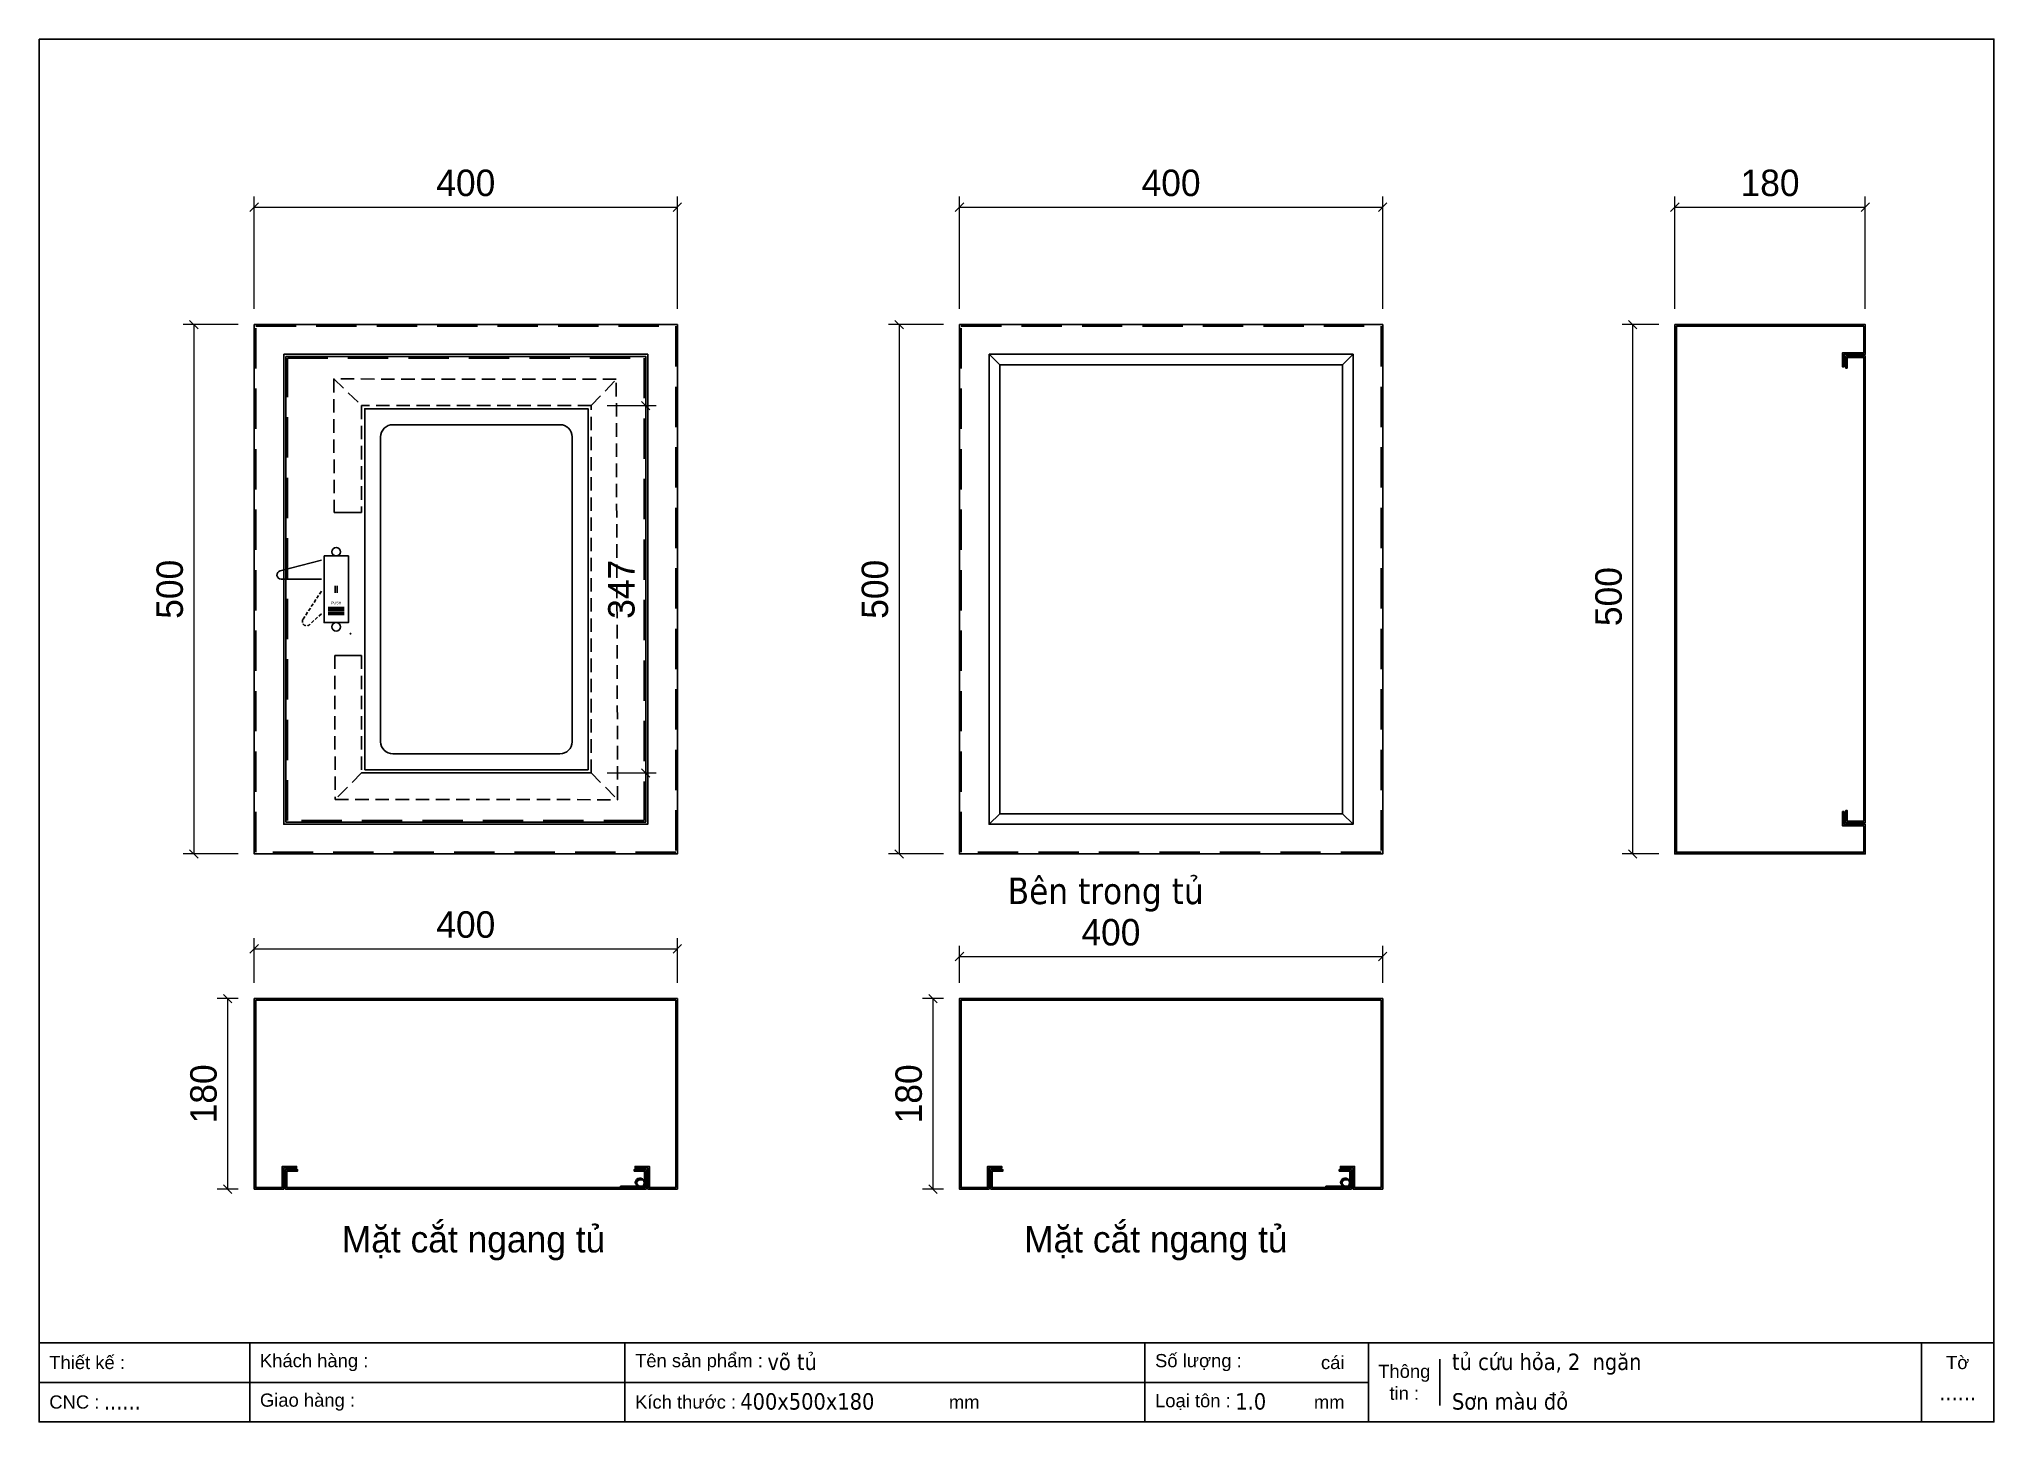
# Model space of a CAD drawing. Header units: millimetres. Extents: x 0 to 1848, y 0 to 1306.
import ezdxf
from ezdxf.enums import TextEntityAlignment as Align

# ---------------------------------------------------------------- set-up
doc = ezdxf.new("R2010")
doc.units = ezdxf.units.MM
doc.linetypes.add('HIDDEN2', pattern=[4.7625, 3.175, -1.5875])
doc.linetypes.add('HIDDENX2', pattern=[19.05, 12.7, -6.35])
doc.layers.add('DIM', color=253, linetype='Continuous')
doc.styles.add('Arial', font='arial.ttf')
doc.styles.add('Tahoma (Input Text)', font='tahoma.ttf')
doc.dimstyles.new('Dim-25', dxfattribs={"dimtxt": 25, "dimasz": 8, "dimexe": 10, "dimexo": 15, "dimgap": 10, "dimtad": 1, "dimdec": 0, "dimtxsty": 'Standard', "dimblk": 'OBLIQUE', "dimcen": 10, "dimclrd": 5, "dimclre": 5, "dimclrt": 3, "dimazin": 3, "dimtfac": 1, "dimtdec": 0, "dimtmove": 0, "dimatfit": 3, "dimldrblk": 'OBLIQUE', "dimlwd": 9, "dimlwe": 9})

# ---------------------------------------------------------------- blocks, each defined once
blk = doc.blocks.new('khungtenAsean2')
at = {"color": 7}
for p, q in [((2970, -1980), (0, -1980)), ((320, -1980), (320, -2100)), ((890, -1980), (890, -2100)), ((1680, -1980), (1680, -2100)), ((2020, -1980), (2020, -2100)), ((2860, -1980), (2860, -2100)), ((2128.3, -2005), (2128.3, -2075)), ((2020, -2040), (0, -2040))]:
    blk.add_line(p, q, dxfattribs=at)
blk.add_lwpolyline([(0, 0), (2970, 0), (2970, -2100), (0, -2100)], close=True, dxfattribs=at)
at = {"color": 2, "char_height": 20, "style": 'Arial'}
for s, insert, width, attachment_point in [('  Thiết kế :', (0, -2010), 917.634, 4), ('  Khách hàng :', (320, -2010), 917.634, 4), ('  Tên sản phẩm :', (890, -2010), 917.634, 4), ('  Số lượng :', (1680, -2010), 917.634, 4), ('cái', (1947.6, -2010), 917.634, 4), ('Thông\\Ptin :', (2074.2, -2040), 108.311, 5), ('Tờ', (2915, -2010), 110, 5), ('  CNC :', (0, -2070), 917.634, 4), ('  Giao hàng :', (320, -2070), 917.634, 4), ('  Kích thước :', (890, -2070), 917.634, 4), ('mm', (1382.3, -2070), 917.634, 4), ('  Loại tôn :', (1680, -2070), 917.634, 4), ('mm', (1936.9, -2070), 917.634, 4)]:
    blk.add_mtext(s, dxfattribs=dict(at, insert=insert, width=width, attachment_point=attachment_point))
at = {"color": 1, "style": 'Tahoma (Input Text)', "flags": 8}
for tag, p in [('#01', (137.1, -2021.3)), ('#03', (506.6, -2019.3)), ('#05', (1106.6, -2021.3)), ('#07', (1834.7, -2021.3)), ('#09', (2146.7, -2021.3)), ('#02', (98.5, -2081.3)), ('#04', (486.1, -2081.3)), ('#06', (1065.3, -2081.3)), ('#08', (1817.4, -2081.3)), ('#10', (2146.7, -2081.3))]:
    blk.add_attdef(tag, p, '', height=25, dxfattribs=at)
blk.add_attdef('#11', text='', height=25, dxfattribs=at).set_placement((2915, -2067.3), align=Align.CENTER)
blk = doc.blocks.new('*D1')
at = {"color": 0, "linetype": 'ByBlock', "lineweight": -2}
for p, q in [((207.3, 1151.6), (199.3, 1143.6)), ((599.3, 1143.6), (607.3, 1151.6))]:
    blk.add_line(p, q, dxfattribs=at)
at = {"layer": 'Defpoints', "color": 0, "ltscale": 3, "transparency": 16777216}
for p in [(603.3, 1147.6), (203.3, 1036.6), (603.3, 1036.6)]:
    blk.add_point(p, dxfattribs=at)
at = {"layer": 'DIM', "color": 5, "lineweight": 9, "ltscale": 3, "transparency": 16777216}
for p, q in [((203.3, 1051.6), (203.3, 1157.6)), ((203.3, 1147.6), (603.3, 1147.6)), ((603.3, 1051.6), (603.3, 1157.6))]:
    blk.add_line(p, q, dxfattribs=at)
at = {"layer": 'DIM', "color": 3, "ltscale": 3, "transparency": 16777216, "insert": (403.3, 1170.4), "char_height": 25, "attachment_point": 5}
blk.add_mtext('400', dxfattribs=at)
blk = doc.blocks.new('_Oblique')
at = {"color": 0, "linetype": 'ByBlock', "lineweight": -2}
blk.add_line((-0.5, -0.5), (0.5, 0.5), dxfattribs=at)
blk = doc.blocks.new('*D2')
at = {"color": 0, "linetype": 'ByBlock', "lineweight": -2}
for p, q in [((150.3, 1032.6), (142.3, 1040.6)), ((142.3, 540.6), (150.3, 532.6))]:
    blk.add_line(p, q, dxfattribs=at)
at = {"layer": 'Defpoints', "color": 0, "ltscale": 3, "transparency": 16777216}
for p in [(203.3, 1036.6), (146.3, 536.6), (203.3, 536.6)]:
    blk.add_point(p, dxfattribs=at)
at = {"layer": 'DIM', "color": 5, "lineweight": 9, "ltscale": 3, "transparency": 16777216}
for p, q in [((188.3, 1036.6), (136.3, 1036.6)), ((146.3, 1036.6), (146.3, 536.6)), ((188.3, 536.6), (136.3, 536.6))]:
    blk.add_line(p, q, dxfattribs=at)
at = {"layer": 'DIM', "color": 3, "ltscale": 3, "transparency": 16777216, "insert": (123.6, 786.6), "char_height": 25, "attachment_point": 5, "rotation": 90}
blk.add_mtext('500', dxfattribs=at)
blk = doc.blocks.new('khoado')
at = {"color": 1}
for p, q in [((0, 70), (-39, 59.9)), ((0, 52), (-38, 52))]:
    blk.add_line(p, q, dxfattribs=at)
at = {"color": 1, "linetype": 'HIDDEN2'}
for p, q in [((0, 40.7), (-17.3, 14.2)), ((0, 19.3), (-11.3, 9))]:
    blk.add_line(p, q, dxfattribs=at)
at = {"color": 1, "lineweight": -3}
for p, q in [((13, 45.9), (13, 39.1)), ((15, 45.9), (15, 39.1)), ((6.5, 25.4), (21.5, 25.4)), ((6.5, 23.7), (21.5, 23.7)), ((6.5, 22), (21.5, 22)), ((6.5, 20.3), (21.5, 20.3)), ((6.5, 18.6), (21.5, 18.6)), ((27, 1), (28, 0))]:
    blk.add_line(p, q, dxfattribs=at)
at = {"color": 1}
blk.add_arc((-38, 56), 4, 104.5563, 270, dxfattribs=at)
at = {"color": 1, "linetype": 'HIDDEN2'}
blk.add_arc((-14, 12), 4, 146.7823, 312.226, dxfattribs=at)
at = {"color": 1, "lineweight": -3, "insert": (14, 29.6), "char_height": 2.5, "width": 15, "attachment_point": 5}
blk.add_mtext('{\\f.VnArial|b0|i0|c0|p34;PUSH}', dxfattribs=at)
blk = doc.blocks.new('*D3')
at = {"color": 0, "linetype": 'ByBlock', "lineweight": -2}
for p, q in [((873.9, 1151.6), (865.9, 1143.6)), ((1265.9, 1143.6), (1273.9, 1151.6))]:
    blk.add_line(p, q, dxfattribs=at)
at = {"layer": 'Defpoints', "color": 0, "ltscale": 3, "transparency": 16777216}
for p in [(1269.9, 1147.6), (869.9, 1036.6), (1269.9, 1036.6)]:
    blk.add_point(p, dxfattribs=at)
at = {"layer": 'DIM', "color": 5, "lineweight": 9, "ltscale": 3, "transparency": 16777216}
for p, q in [((869.9, 1051.6), (869.9, 1157.6)), ((869.9, 1147.6), (1269.9, 1147.6)), ((1269.9, 1051.6), (1269.9, 1157.6))]:
    blk.add_line(p, q, dxfattribs=at)
at = {"layer": 'DIM', "color": 3, "ltscale": 3, "transparency": 16777216, "insert": (1069.9, 1170.4), "char_height": 25, "attachment_point": 5}
blk.add_mtext('400', dxfattribs=at)
blk = doc.blocks.new('*D4')
at = {"color": 0, "linetype": 'ByBlock', "lineweight": -2}
for p, q in [((816.9, 1032.6), (808.9, 1040.6)), ((808.9, 540.6), (816.9, 532.6))]:
    blk.add_line(p, q, dxfattribs=at)
at = {"layer": 'Defpoints', "color": 0, "ltscale": 3, "transparency": 16777216}
for p in [(869.9, 1036.6), (812.9, 536.6), (869.9, 536.6)]:
    blk.add_point(p, dxfattribs=at)
at = {"layer": 'DIM', "color": 5, "lineweight": 9, "ltscale": 3, "transparency": 16777216}
for p, q in [((854.9, 1036.6), (802.9, 1036.6)), ((812.9, 1036.6), (812.9, 536.6)), ((854.9, 536.6), (802.9, 536.6))]:
    blk.add_line(p, q, dxfattribs=at)
at = {"layer": 'DIM', "color": 3, "ltscale": 3, "transparency": 16777216, "insert": (790.1, 786.6), "char_height": 25, "attachment_point": 5, "rotation": 90}
blk.add_mtext('500', dxfattribs=at)
blk = doc.blocks.new('*D5')
at = {"color": 0, "linetype": 'ByBlock', "lineweight": -2}
for p, q in [((848.8, 395.9), (840.8, 403.9)), ((840.8, 223.9), (848.8, 215.9))]:
    blk.add_line(p, q, dxfattribs=at)
at = {"layer": 'Defpoints', "color": 0, "ltscale": 3, "transparency": 16777216}
for p in [(869.9, 399.9), (844.8, 219.9), (869.9, 219.9)]:
    blk.add_point(p, dxfattribs=at)
at = {"layer": 'DIM', "color": 5, "lineweight": 9, "ltscale": 3, "transparency": 16777216}
for p, q in [((854.9, 399.9), (834.8, 399.9)), ((844.8, 399.9), (844.8, 219.9)), ((854.9, 219.9), (834.8, 219.9))]:
    blk.add_line(p, q, dxfattribs=at)
at = {"layer": 'DIM', "color": 3, "ltscale": 3, "transparency": 16777216, "insert": (822, 309.9), "char_height": 25, "attachment_point": 5, "rotation": 90}
blk.add_mtext('180', dxfattribs=at)
blk = doc.blocks.new('ee')
at = {"color": 1}
for p, q in [((-10531.6, -19360.5), (-10526.5, -19360.5)), ((-10550.1, -19366.5), (-10531.7, -19366.5)), ((-10550.1, -19366.5), (-10550.1, -19368)), ((-10531.6, -19368), (-10550.1, -19368)), ((-10536, -19364.5), (-10534.5, -19364.2)), ((-10531.6, -19366.5), (-10526.5, -19366.5))]:
    blk.add_line(p, q, dxfattribs=at)
at = {"color": 2}
blk.add_circle((-10531.6, -19363.5), 4, dxfattribs=at)
at = {"color": 1}
for radius, start, end in [(4.5, 41.8103, 193.4301), (3, 90, 193.4301), (3, 90, 270), (3, 267.0927, 270), (4.5, 270, 318.1897)]:
    blk.add_arc((-10531.6, -19363.5), radius, start, end, dxfattribs=at)
blk = doc.blocks.new('*D6')
at = {"color": 0, "linetype": 'ByBlock', "lineweight": -2}
for p, q in [((182.2, 395.9), (174.2, 403.9)), ((174.2, 223.9), (182.2, 215.9))]:
    blk.add_line(p, q, dxfattribs=at)
at = {"layer": 'Defpoints', "color": 0, "ltscale": 3, "transparency": 16777216}
for p in [(203.3, 399.9), (178.2, 219.9), (203.3, 219.9)]:
    blk.add_point(p, dxfattribs=at)
at = {"layer": 'DIM', "color": 5, "lineweight": 9, "ltscale": 3, "transparency": 16777216}
for p, q in [((188.3, 399.9), (168.2, 399.9)), ((178.2, 399.9), (178.2, 219.9)), ((188.3, 219.9), (168.2, 219.9))]:
    blk.add_line(p, q, dxfattribs=at)
at = {"layer": 'DIM', "color": 3, "ltscale": 3, "transparency": 16777216, "insert": (155.5, 309.9), "char_height": 25, "attachment_point": 5, "rotation": 90}
blk.add_mtext('180', dxfattribs=at)
blk = doc.blocks.new('*D7')
at = {"color": 0, "linetype": 'ByBlock', "lineweight": -2}
for p, q in [((577.3, 956.1), (569.3, 964.1)), ((569.3, 617.1), (577.3, 609.1))]:
    blk.add_line(p, q, dxfattribs=at)
at = {"layer": 'Defpoints', "color": 0, "ltscale": 3, "transparency": 16777216}
for p in [(521.8, 960.1), (521.8, 613.1), (573.3, 613.1)]:
    blk.add_point(p, dxfattribs=at)
at = {"layer": 'DIM', "color": 5, "lineweight": 9, "ltscale": 3, "transparency": 16777216}
for p, q in [((536.8, 960.1), (583.3, 960.1)), ((573.3, 960.1), (573.3, 613.1)), ((536.8, 613.1), (583.3, 613.1))]:
    blk.add_line(p, q, dxfattribs=at)
at = {"layer": 'DIM', "color": 3, "ltscale": 3, "transparency": 16777216, "insert": (550.5, 786.6), "char_height": 25, "attachment_point": 5, "rotation": 90}
blk.add_mtext('347', dxfattribs=at)
blk = doc.blocks.new('*D8')
at = {"color": 0, "linetype": 'ByBlock', "lineweight": -2}
for p, q in [((207.3, 450.9), (199.3, 442.9)), ((599.3, 442.9), (607.3, 450.9))]:
    blk.add_line(p, q, dxfattribs=at)
at = {"color": 5, "lineweight": 9, "ltscale": 3, "transparency": 16777216}
for p, q in [((203.3, 414.9), (203.3, 456.9)), ((203.3, 446.9), (603.3, 446.9)), ((603.3, 414.9), (603.3, 456.9))]:
    blk.add_line(p, q, dxfattribs=at)
at = {"layer": 'Defpoints', "color": 0, "ltscale": 3, "transparency": 16777216}
for p in [(603.3, 446.9), (203.3, 399.9), (603.3, 399.9)]:
    blk.add_point(p, dxfattribs=at)
at = {"color": 3, "ltscale": 3, "transparency": 16777216, "insert": (403.3, 469.7), "char_height": 25, "attachment_point": 5}
blk.add_mtext('400', dxfattribs=at)
blk = doc.blocks.new('*D9')
at = {"color": 0, "linetype": 'ByBlock', "lineweight": -2}
for p, q in [((873.9, 443.7), (865.9, 435.7)), ((1265.9, 435.7), (1273.9, 443.7))]:
    blk.add_line(p, q, dxfattribs=at)
at = {"color": 5, "lineweight": 9, "ltscale": 3, "transparency": 16777216}
for p, q in [((869.9, 414.9), (869.9, 449.7)), ((1269.9, 414.9), (1269.9, 449.7)), ((869.9, 439.7), (1269.9, 439.7))]:
    blk.add_line(p, q, dxfattribs=at)
at = {"layer": 'Defpoints', "color": 0, "ltscale": 3, "transparency": 16777216}
for p in [(1269.9, 439.7), (869.9, 399.9), (1269.9, 399.9)]:
    blk.add_point(p, dxfattribs=at)
at = {"color": 3, "ltscale": 3, "transparency": 16777216, "insert": (1013, 462.4), "char_height": 25, "attachment_point": 5}
blk.add_mtext('400', dxfattribs=at)
blk = doc.blocks.new('*D10')
at = {"color": 5, "lineweight": 9, "ltscale": 3, "transparency": 16777216}
for p, q in [((1531, 1036.6), (1496.2, 1036.6)), ((1506.2, 536.6), (1506.2, 1036.6)), ((1531, 536.6), (1496.2, 536.6))]:
    blk.add_line(p, q, dxfattribs=at)
at = {"color": 0, "linetype": 'ByBlock', "lineweight": -2}
for p, q in [((1510.2, 1032.6), (1502.2, 1040.6)), ((1502.2, 540.6), (1510.2, 532.6))]:
    blk.add_line(p, q, dxfattribs=at)
at = {"layer": 'Defpoints', "color": 0, "ltscale": 3, "transparency": 16777216}
for p in [(1506.2, 1036.6), (1546, 1036.6), (1546, 536.6)]:
    blk.add_point(p, dxfattribs=at)
at = {"color": 3, "ltscale": 3, "transparency": 16777216, "insert": (1483.5, 779.7), "char_height": 25, "attachment_point": 5, "rotation": 90}
blk.add_mtext('500', dxfattribs=at)
blk = doc.blocks.new('*D11')
at = {"color": 0, "linetype": 'ByBlock', "lineweight": -2}
for p, q in [((1550, 1151.6), (1542, 1143.6)), ((1722, 1143.6), (1730, 1151.6))]:
    blk.add_line(p, q, dxfattribs=at)
at = {"color": 5, "lineweight": 9, "ltscale": 3, "transparency": 16777216}
for p, q in [((1546, 1051.6), (1546, 1157.6)), ((1546, 1147.6), (1726, 1147.6)), ((1726, 1051.6), (1726, 1157.6))]:
    blk.add_line(p, q, dxfattribs=at)
at = {"layer": 'Defpoints', "color": 0, "ltscale": 3, "transparency": 16777216}
for p in [(1726, 1147.6), (1546, 1036.6), (1726, 1036.6)]:
    blk.add_point(p, dxfattribs=at)
at = {"color": 3, "ltscale": 3, "transparency": 16777216, "insert": (1636, 1170.4), "char_height": 25, "attachment_point": 5}
blk.add_mtext('180', dxfattribs=at)

msp = doc.modelspace()

# ---------------------------------------------------------------- linework, layer by layer
at = {"ltscale": 3}
for p, q in [((897.9, 1008.6), (907.9, 998.6)), ((1231.9, 998.6), (1241.9, 1008.6)), ((278.9, 859.1), (304.8, 859.1)), ((279.4, 724), (304.8, 724)), ((304.8, 613.1), (521.8, 613.1)), ((907.9, 574.6), (897.9, 564.6)), ((1231.9, 574.6), (1241.9, 564.6))]:
    msp.add_line(p, q, dxfattribs=at)
at = {"color": 7, "linetype": 'HIDDENX2'}
for p, q in [((278.5, 985.3), (304.8, 960.1)), ((521.8, 960.1), (545.5, 985)), ((304.8, 613.1), (279.8, 588.1)), ((521.8, 613.1), (546.8, 587.8))]:
    msp.add_line(p, q, dxfattribs=at)
at = {"ltscale": 3}
for points in [[(203.3, 1036.6), (603.3, 1036.6), (603.3, 536.6), (203.3, 536.6)], [(869.9, 1036.6), (1269.9, 1036.6), (1269.9, 536.6), (869.9, 536.6)], [(231.3, 1008.6), (575.3, 1008.6), (575.3, 564.6), (231.3, 564.6)], [(897.9, 1008.6), (1241.9, 1008.6), (1241.9, 564.6), (897.9, 564.6)], [(907.9, 998.6), (1231.9, 998.6), (1231.9, 574.6), (907.9, 574.6)]]:
    msp.add_lwpolyline(points, close=True, dxfattribs=at)
at = {"linetype": 'HIDDENX2', "ltscale": 3}
for points in [[(204.8, 1035.1), (601.8, 1035.1), (601.8, 538.1), (204.8, 538.1)], [(871.4, 1035.1), (1268.4, 1035.1), (1268.4, 538.1), (871.4, 538.1)]]:
    msp.add_lwpolyline(points, close=True, dxfattribs=at)
at = {"color": 7}
for points in [[(1546, 1036.6), (1546, 536.6), (1726, 536.6), (1726, 564.6), (1706, 564.6), (1706, 576.6), (1704.5, 576.6), (1704.5, 563.1), (1724.5, 563.1), (1724.5, 538.1), (1547.5, 538.1), (1547.5, 1035.1), (1547.5, 1035.1), (1547.5, 1035.1), (1547.5, 1035.1), (1724.5, 1035.1), (1724.5, 1010.1), (1704.5, 1010.1), (1704.5, 996.6), (1706, 996.6), (1706, 1008.6), (1726, 1008.6), (1726, 1036.6), (1546, 1036.6)], [(1709, 995.6), (1709, 1005.6), (1724.5, 1005.6), (1724.5, 567.6), (1709, 567.6), (1709, 577.6), (1707.5, 577.6), (1707.5, 566.1), (1726, 566.1), (1726, 1007.1), (1707.5, 1007.1), (1707.5, 995.6)], [(603.3, 399.9), (203.3, 399.9), (203.3, 219.9), (231.3, 219.9), (231.3, 239.9), (243.3, 239.9), (243.3, 241.4), (229.8, 241.4), (229.8, 221.4), (204.8, 221.4), (204.8, 398.4), (601.8, 398.4), (601.8, 398.4), (601.8, 398.4), (601.8, 398.4), (601.8, 221.4), (576.8, 221.4), (576.8, 241.4), (563.3, 241.4), (563.3, 239.9), (575.3, 239.9), (575.3, 219.9), (603.3, 219.9), (603.3, 399.9)], [(1269.9, 399.9), (869.9, 399.9), (869.9, 219.9), (897.9, 219.9), (897.9, 239.9), (909.9, 239.9), (909.9, 241.4), (896.4, 241.4), (896.4, 221.4), (871.4, 221.4), (871.4, 398.4), (1268.4, 398.4), (1268.4, 398.4), (1268.4, 398.4), (1268.4, 398.4), (1268.4, 221.4), (1243.4, 221.4), (1243.4, 241.4), (1229.9, 241.4), (1229.9, 239.9), (1241.9, 239.9), (1241.9, 219.9), (1269.9, 219.9), (1269.9, 399.9)], [(562.3, 236.9), (572.3, 236.9), (572.3, 221.4), (234.3, 221.4), (234.3, 236.9), (244.3, 236.9), (244.3, 238.4), (232.8, 238.4), (232.8, 219.9), (573.8, 219.9), (573.8, 238.4), (562.3, 238.4)], [(1228.9, 236.9), (1238.9, 236.9), (1238.9, 221.4), (900.9, 221.4), (900.9, 236.9), (910.9, 236.9), (910.9, 238.4), (899.4, 238.4), (899.4, 219.9), (1240.4, 219.9), (1240.4, 238.4), (1228.9, 238.4)]]:
    msp.add_lwpolyline(points, close=True, dxfattribs=at)
at = {"color": 6, "ltscale": 3}
msp.add_lwpolyline([(233.3, 1006.6), (573.3, 1006.6), (573.3, 566.6), (233.3, 566.6)], close=True, dxfattribs=at)
at = {"color": 6, "linetype": 'HIDDENX2', "ltscale": 3}
msp.add_lwpolyline([(234.8, 1005.1), (571.8, 1005.1), (571.8, 568.1), (234.8, 568.1)], close=True, dxfattribs=at)
at = {"color": 7, "linetype": 'HIDDENX2'}
for points in [[(279.4, 724), (279.8, 588.1), (546.8, 587.8), (545.5, 985), (278.5, 985.3), (278.9, 859.1)], [(304.8, 724), (304.8, 613.1), (521.8, 613.1), (521.8, 960.1), (304.8, 960.1), (304.8, 859.1)]]:
    msp.add_lwpolyline(points, dxfattribs=at)
at = {"color": 4}
msp.add_lwpolyline([(307.8, 616.1), (518.8, 616.1), (518.8, 957.1), (307.8, 957.1)], close=True, dxfattribs=at)
at = {"color": 2}
msp.add_lwpolyline([(334.3, 631.1), (492.3, 631.1, 0.414214), (503.8, 642.6), (503.8, 930.6, 0.414214), (492.3, 942.1), (334.3, 942.1, 0.414214), (322.8, 930.6), (322.8, 642.6, 0.414214)], format="xyb", close=True, dxfattribs=at)
msp.add_lwpolyline([(269.3, 818.1), (292.3, 818.1), (292.3, 755.1), (269.3, 755.1)], close=True, dxfattribs=at)
for centre in [(280.8, 822.1), (280.8, 751.1)]:
    msp.add_circle(centre, 4, dxfattribs=at)

# ---------------------------------------------------------------- block references
at = {"color": 7}
ref = msp.add_blockref('khungtenAsean2', (0, 1306.4), dxfattribs=dict(at, xscale=0.6220800000055533, yscale=0.6220800000055533, zscale=0.6220800000055533))
ref.add_attrib('#11', '......', dxfattribs={"color": 1, "height": 15.55, "style": 'Tahoma (Input Text)'}).set_placement((1813.4, 20.3), align=Align.CENTER)
ref.add_attrib('#09', 'tủ cứu hỏa, 2  ngăn', (1335.4, 49), dxfattribs={"color": 1, "height": 15.552, "style": 'Tahoma (Input Text)'})
ref.add_attrib('#10', 'Sơn màu đỏ', (1335.4, 11.6), dxfattribs={"color": 1, "height": 15.55, "style": 'Tahoma (Input Text)'})
ref.add_attrib('#08', '1.0', (1130.6, 11.6), dxfattribs={"color": 1, "height": 15.55, "style": 'Tahoma (Input Text)'})
ref.add_attrib('#06', '400x500x180', (662.7, 11.6), dxfattribs={"color": 1, "height": 15.552, "style": 'Tahoma (Input Text)'})
ref.add_attrib('#05', 'võ tủ', (688.4, 49), dxfattribs={"color": 1, "height": 15.55, "style": 'Tahoma (Input Text)'})
ref.add_attrib('#02', '......', (61.2, 11.6), dxfattribs={"color": 1, "height": 15.55, "style": 'Tahoma (Input Text)'})
msp.add_blockref('khoado', (266.8, 744.1), dxfattribs=at)
for p in [(11099.6, 19589.3), (11766.2, 19589.3)]:
    msp.add_blockref('ee', p)

# ---------------------------------------------------------------- texts
at = {"color": 2, "char_height": 25, "width": 775, "attachment_point": 5}
for s, insert in [('{\\fTahoma|b0|i0|c0|p34;Bên trong tủ}', (1008.1, 498.1)), ('Mặt cắt ngang tủ', (410.6, 168.8)), ('Mặt cắt ngang tủ', (1055.5, 168.8))]:
    msp.add_mtext(s, dxfattribs=dict(at, insert=insert))

# ---------------------------------------------------------------- dimensions: what is measured, and where the dimension line sits
at = {"ltscale": 3}
for base, p1, p2, picture, middle in [((1726, 1147.6), (1546, 1036.6), (1726, 1036.6), '*D11', (1636, 1170.4)), ((603.3, 446.9), (203.3, 399.9), (603.3, 399.9), '*D8', (403.3, 469.7))]:
    dim = msp.add_linear_dim(base=base, p1=p1, p2=p2, dimstyle='Dim-25', dxfattribs=at)
    dim.commit()
    dim.dimension.update_dxf_attribs({"geometry": picture, "text_midpoint": middle})
dim = msp.add_linear_dim(base=(1506.2, 1036.6), p1=(1546, 536.6), p2=(1546, 1036.6), angle=90, dimstyle='Dim-25', dxfattribs=at)
dim.commit()
dim.dimension.update_dxf_attribs({"geometry": '*D10', "text_midpoint": (1506.2, 779.7), "dimtype": 160})
dim = msp.add_linear_dim(base=(1269.9, 439.7), p1=(869.9, 399.9), p2=(1269.9, 399.9), dimstyle='Dim-25', dxfattribs=at)
dim.commit()
dim.dimension.update_dxf_attribs({"geometry": '*D9', "text_midpoint": (1013, 439.7), "dimtype": 160})
at = {"layer": 'DIM', "ltscale": 3}
for base, p1, p2, picture, middle in [((603.3, 1147.6), (203.3, 1036.6), (603.3, 1036.6), '*D1', (403.3, 1170.4)), ((1269.9, 1147.6), (869.9, 1036.6), (1269.9, 1036.6), '*D3', (1069.9, 1170.4))]:
    dim = msp.add_linear_dim(base=base, p1=p1, p2=p2, dimstyle='Dim-25', dxfattribs=at)
    dim.commit()
    dim.dimension.update_dxf_attribs({"geometry": picture, "text_midpoint": middle})
for base, p1, p2, picture, middle in [((146.3, 536.6), (203.3, 1036.6), (203.3, 536.6), '*D2', (123.6, 786.6)), ((812.9, 536.6), (869.9, 1036.6), (869.9, 536.6), '*D4', (790.1, 786.6)), ((573.3, 613.1), (521.8, 960.1), (521.8, 613.1), '*D7', (550.5, 786.6)), ((178.2, 219.9), (203.3, 399.9), (203.3, 219.9), '*D6', (155.5, 309.9)), ((844.8, 219.9), (869.9, 399.9), (869.9, 219.9), '*D5', (822, 309.9))]:
    dim = msp.add_linear_dim(base=base, p1=p1, p2=p2, angle=90, dimstyle='Dim-25', dxfattribs=at)
    dim.commit()
    dim.dimension.update_dxf_attribs({"geometry": picture, "text_midpoint": middle})

doc.saveas('drawing.dxf')
